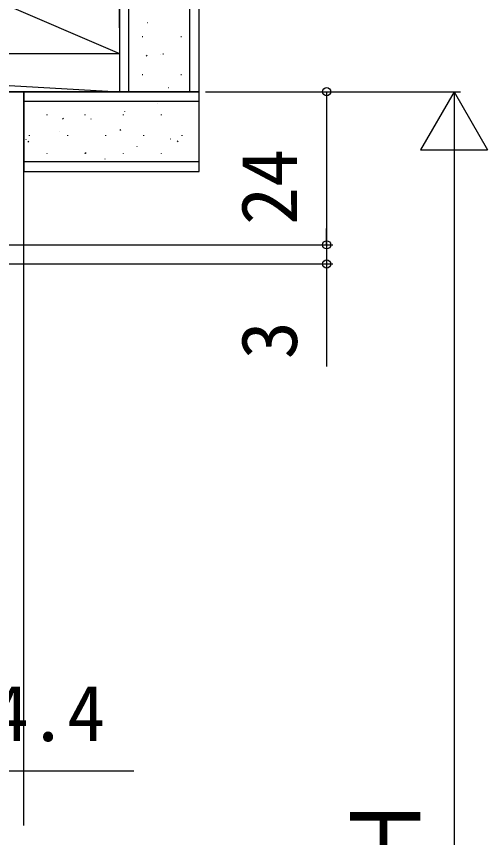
# Model space of a CAD drawing. Units: millimetres, scale not verified. Extents: x -525 to 525, y -783 to 779.
# Drawn here: x -270.6 to -196.8, y -283.5 to -154.8 of the extents above; entities that cross this region are included whole.
import ezdxf
from ezdxf.enums import TextEntityAlignment as Align

# ---------------------------------------------------------------- set-up
doc = ezdxf.new("R2010")
doc.units = ezdxf.units.MM
doc.header["$LTSCALE"] = 4
for name, color, linetype in [('0-4_YKK_12', 2, 'Continuous'), ('0-7_YKK_D', 6, 'Continuous'), ('0-9_YSS_K', 3, 'Continuous')]:
    doc.layers.add(name, color=color, linetype=linetype)
doc.styles.add('ＭＳ ゴシック', font='')
doc.styles.get('ＭＳ ゴシック').set_extended_font_data('MS Gothic')

msp = doc.modelspace()

# ---------------------------------------------------------------- linework, layer by layer
at = {"layer": '0-4_YKK_12'}
for p in [(-272, -166.622), (-269.5, -281.622)]:
    msp.add_line(p, (-269.5, -166.622), dxfattribs=at)
at = {"layer": '0-7_YKK_D'}
for p, q in [((-241, -166.622), (-221, -166.622)), ((-241, -166.622), (-201, -166.622)), ((-222, -166.622), (-222, -190.622)), ((-202, -166.622), (-207.25, -175.715)), ((-202, -166.622), (-196.75, -175.715)), ((-202, -166.622), (-202, -184.809)), ((-207.25, -175.715), (-196.75, -175.715)), ((-202, -177.122), (-202, -389.122)), ((-222, -190.622), (-222, -188.072)), ((-272.995, -190.622), (-221, -190.622)), ((-272.995, -190.622), (-221, -190.622)), ((-222, -190.622), (-222, -193.622)), ((-278.095, -193.622), (-221, -193.622)), ((-222, -193.622), (-222, -209.677))]:
    msp.add_line(p, q, dxfattribs=at)
msp.add_lwpolyline([(-283, -273.047), (-278.6, -273.047), (-252.209, -273.047)], dxfattribs=at)
for centre in [(-222, -166.622), (-222, -190.622), (-222, -190.622), (-222, -193.622)]:
    msp.add_circle(centre, 0.637, dxfattribs=at)
at = {"layer": '0-9_YSS_K'}
for p, q in [((-345.5, -121.622), (-254.5, -160.622)), ((-254.5, -156.622), (-254.5, -121.622)), ((-253, -166.622), (-253, -121.622)), ((-243.5, -121.622), (-243.5, -166.622)), ((-242, -179.122), (-242, -121.622)), ((-250.076, -155.764), (-250.057, -155.757)), ((-250.92, -157.949), (-250.82, -157.949)), ((-244.84, -157.949), (-244.74, -157.949)), ((-359.5, -160.622), (-254.5, -160.622)), ((-359.5, -160.622), (-254.5, -166.622)), ((-248.124, -160.755), (-248.105, -160.748)), ((-247.69, -160.699), (-247.59, -160.699)), ((-250.294, -161.007), (-250.127, -160.896)), ((-250.92, -163.929), (-250.82, -163.929)), ((-244.84, -163.929), (-244.74, -163.929)), ((-246.832, -165.979), (-246.813, -165.972)), ((-359.5, -166.622), (-254.5, -166.622)), ((-242, -166.622), (-290, -166.622)), ((-282.5, -166.622), (-247.5, -166.622)), ((-269.5, -166.622), (-269.5, -179.122)), ((-269.5, -168.122), (-242, -168.122)), ((-248.486, -168.403), (-248.48, -168.422)), ((-253.711, -169.695), (-253.704, -169.714)), ((-265.887, -170.202), (-265.887, -170.302)), ((-263.425, -170.756), (-263.315, -170.923)), ((-259.907, -170.202), (-259.907, -170.302)), ((-258.969, -170.893), (-258.962, -170.912)), ((-253.927, -170.202), (-253.927, -170.302)), ((-247.947, -170.202), (-247.947, -170.302)), ((-268.637, -173.432), (-268.637, -173.532)), ((-263.959, -172.845), (-263.953, -172.864)), ((-262.657, -173.432), (-262.657, -173.532)), ((-256.677, -173.432), (-256.677, -173.532)), ((-254.419, -172.525), (-254.308, -172.692)), ((-250.697, -173.432), (-250.697, -173.532)), ((-244.717, -173.432), (-244.717, -173.532)), ((-269.184, -174.137), (-269.177, -174.156)), ((-268.872, -174.366), (-268.761, -174.532)), ((-246.51, -173.984), (-246.504, -174.003)), ((-245.412, -174.294), (-245.302, -174.461)), ((-265.887, -176.282), (-265.887, -176.382)), ((-259.907, -176.282), (-259.907, -176.382)), ((-259.865, -176.135), (-259.755, -176.301)), ((-253.927, -176.282), (-253.927, -176.382)), ((-251.768, -175.182), (-251.761, -175.2)), ((-247.947, -176.282), (-247.947, -176.382)), ((-256.759, -177.133), (-256.752, -177.152)), ((-242, -177.622), (-269.5, -177.622)), ((-269.5, -179.122), (-242, -179.122))]:
    msp.add_line(p, q, dxfattribs=at)
msp.add_lwpolyline([(-254.5, -121.622), (-254.5, -166.622), (-242, -166.622)], dxfattribs=at)

# ---------------------------------------------------------------- texts
at = {"layer": '0-7_YKK_D', "style": 'ＭＳ ゴシック'}
for s, height, p in [('24', 8.798, (-224, -187.52)), ('3', 8.798, (-224, -208.563)), ('Ｈ', 11, (-204, -291.474))]:
    msp.add_text(s, height=height, rotation=90, dxfattribs=at).set_placement(p, align=Align.BOTTOM_LEFT)
msp.add_text('4.4', height=8.798, dxfattribs=at).set_placement((-274.664, -271.047), align=Align.BOTTOM_LEFT)

doc.saveas('drawing.dxf')
